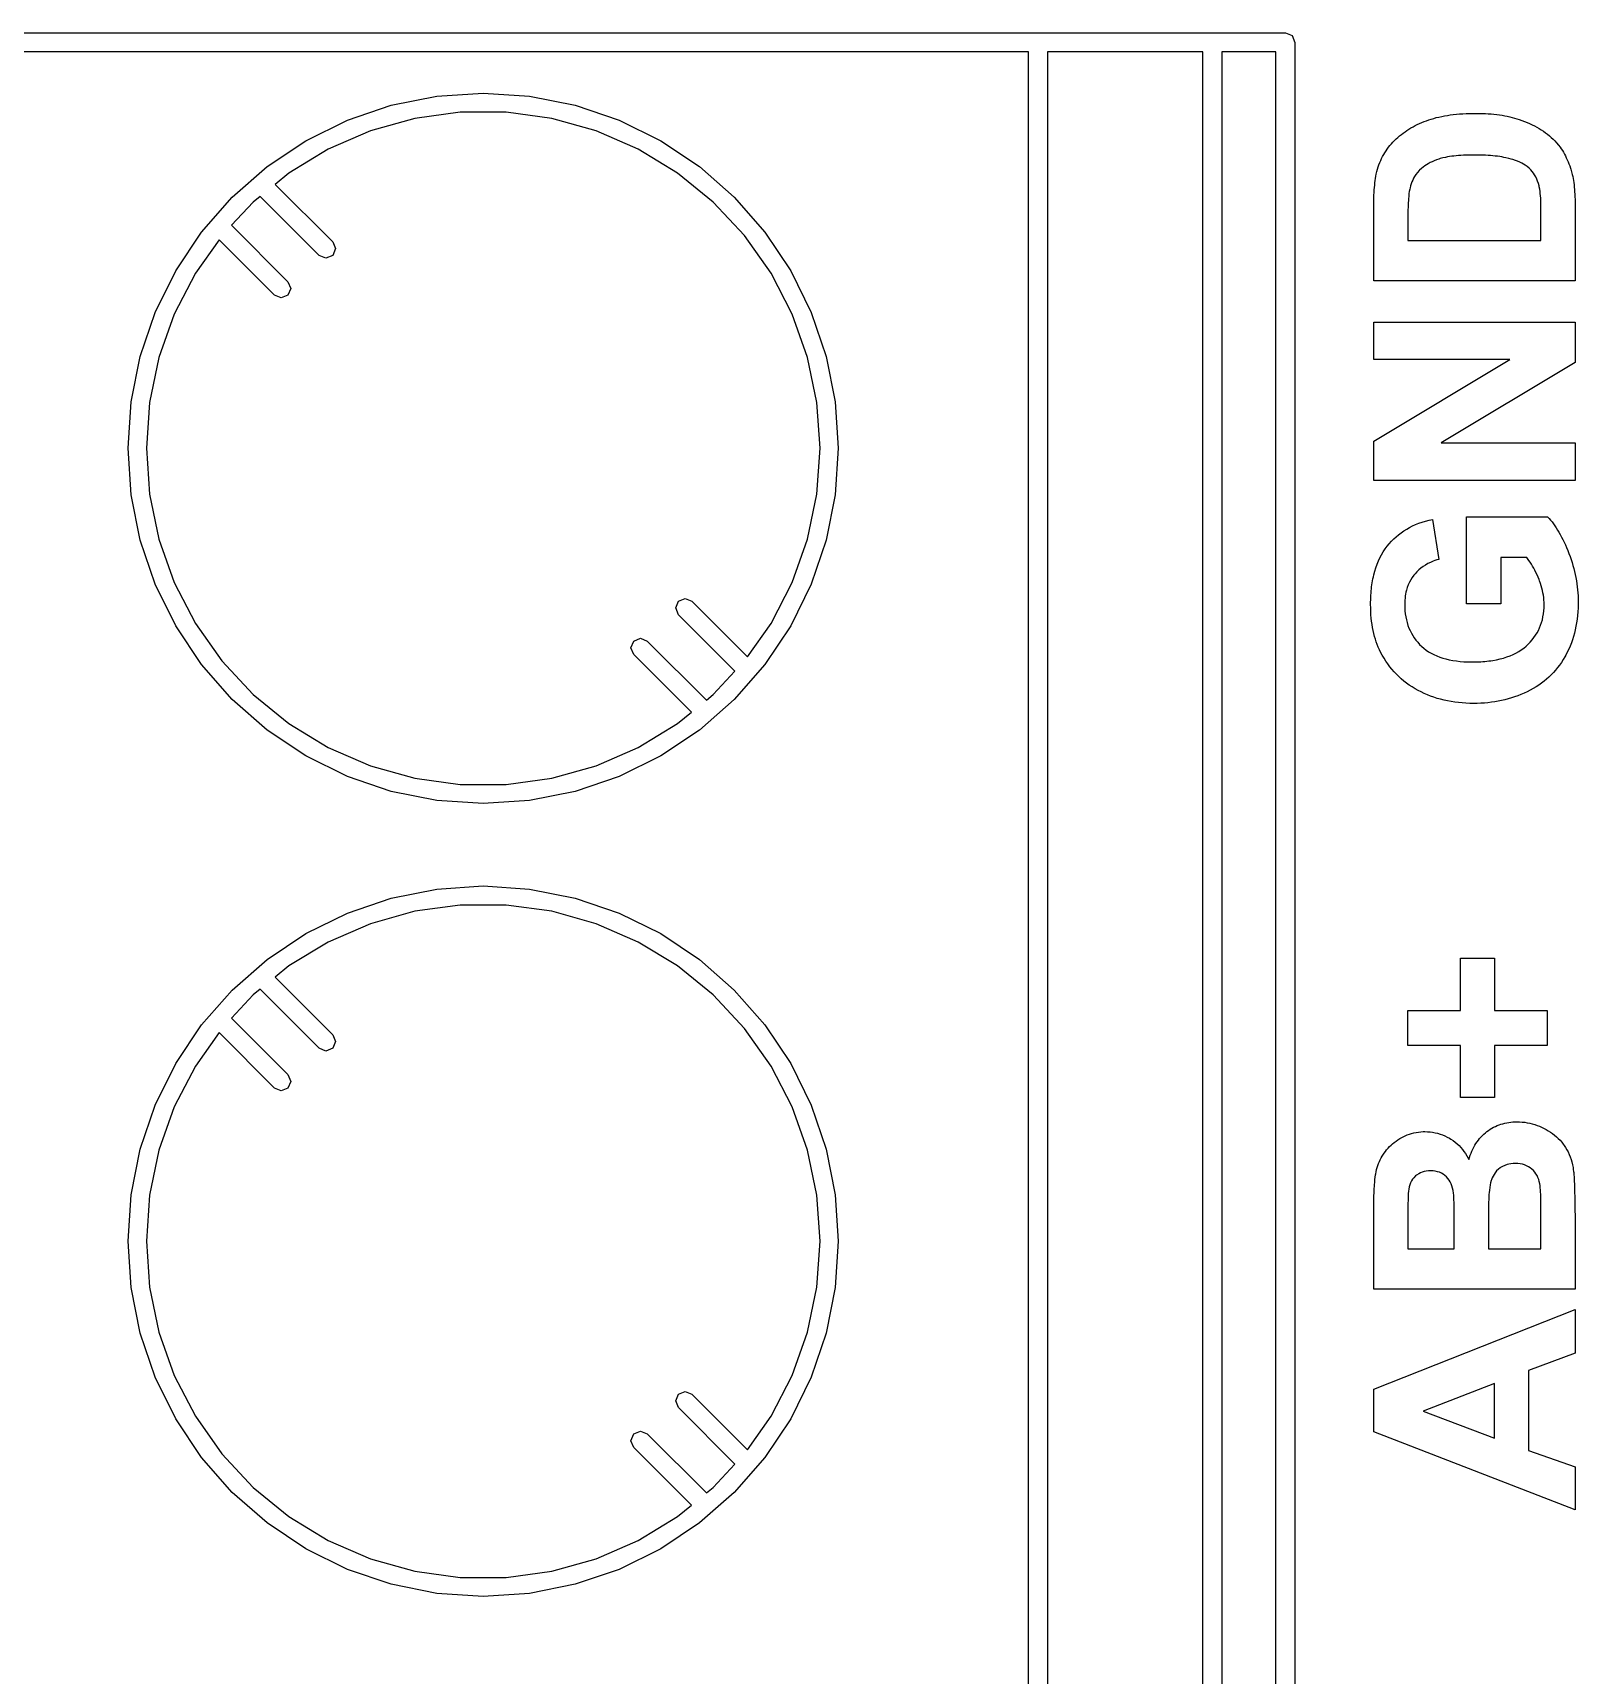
# Model space of a CAD drawing. Extents: x 44 to 148, y -85 to -25.
# Drawn here: x 135.46 to 145.21, y -44.44 to -34.09 of the extents above; entities that cross this region are included whole.
import ezdxf

# ---------------------------------------------------------------- set-up
doc = ezdxf.new("R2010")
doc.units = 0
doc.layers.add('BLACK', color=7, linetype='CONTINUOUS')

msp = doc.modelspace()

# ---------------------------------------------------------------- linework, layer by layer
at = {"layer": 'BLACK', "linetype": 'CONTINUOUS'}
for p, q in [((134.24, -34.0868), (143.36, -34.0868)), ((143.36, -34.0868), (143.402426, -34.104374)), ((143.402426, -34.104374), (143.42, -34.1468)), ((143.42, -34.1468), (143.42, -49.2668)), ((141.74, -34.2068), (134.3, -34.2068)), ((141.74, -49.2068), (141.74, -34.2068)), ((141.86, -34.2068), (141.86, -49.2068)), ((142.84, -34.2068), (141.86, -34.2068)), ((142.84, -49.2068), (142.84, -34.2068)), ((142.96, -34.2068), (142.96, -49.2068)), ((143.3, -34.2068), (142.96, -34.2068)), ((143.3, -49.2068), (143.3, -34.2068)), ((137.720245, -34.543126), (138.007621, -34.485964)), ((138.007621, -34.485964), (138.3, -34.4668)), ((138.3, -34.4668), (138.592379, -34.485964)), ((138.592379, -34.485964), (138.879755, -34.543126)), ((137.442789, -34.63731), (137.720245, -34.543126)), ((138.154988, -34.5868), (137.867665, -34.626291)), ((138.445012, -34.5868), (138.154988, -34.5868)), ((138.732335, -34.626291), (138.445012, -34.5868)), ((138.879755, -34.543126), (139.157211, -34.63731)), ((137.18, -34.766903), (137.442789, -34.63731)), ((137.867665, -34.626291), (137.588396, -34.704539)), ((139.011604, -34.704539), (138.732335, -34.626291)), ((139.157211, -34.63731), (139.42, -34.766903)), ((144.127085, -34.701915), (144.139502, -34.693953)), ((144.139502, -34.693953), (144.152215, -34.686287)), ((144.152215, -34.686287), (144.165224, -34.678917)), ((144.165224, -34.678917), (144.178528, -34.671842)), ((144.178528, -34.671842), (144.192129, -34.665064)), ((144.192129, -34.665064), (144.206025, -34.658581)), ((144.206025, -34.658581), (144.220217, -34.652394)), ((144.220217, -34.652394), (144.234704, -34.646502)), ((144.234704, -34.646502), (144.249488, -34.640906)), ((144.249488, -34.640906), (144.264567, -34.635607)), ((144.264567, -34.635607), (144.279979, -34.630616)), ((144.279979, -34.630616), (144.295837, -34.625947)), ((144.295837, -34.625947), (144.312141, -34.6216)), ((144.312141, -34.6216), (144.32889, -34.617575)), ((144.32889, -34.617575), (144.346086, -34.613872)), ((144.346086, -34.613872), (144.363728, -34.610491)), ((144.363728, -34.610491), (144.381817, -34.607432)), ((144.381817, -34.607432), (144.400351, -34.604695)), ((144.400351, -34.604695), (144.419331, -34.60228)), ((144.419331, -34.60228), (144.438757, -34.600187)), ((144.438757, -34.600187), (144.458629, -34.598416)), ((144.458629, -34.598416), (144.478947, -34.596967)), ((144.478947, -34.596967), (144.499711, -34.59584)), ((144.499711, -34.59584), (144.520922, -34.595035)), ((144.520922, -34.595035), (144.542578, -34.594552)), ((144.542578, -34.594552), (144.56468, -34.594391)), ((144.56468, -34.594391), (144.58409, -34.594542)), ((144.58409, -34.594542), (144.603163, -34.594996)), ((144.603163, -34.594996), (144.6219, -34.595754)), ((144.6219, -34.595754), (144.6403, -34.596814)), ((144.6403, -34.596814), (144.658364, -34.598177)), ((144.658364, -34.598177), (144.676092, -34.599843)), ((144.676092, -34.599843), (144.693484, -34.601812)), ((144.693484, -34.601812), (144.710539, -34.604084)), ((144.710539, -34.604084), (144.727258, -34.606659)), ((144.727258, -34.606659), (144.743641, -34.609537)), ((144.743641, -34.609537), (144.759687, -34.612717)), ((144.759687, -34.612717), (144.775397, -34.616201)), ((144.775397, -34.616201), (144.790771, -34.619987)), ((144.790771, -34.619987), (144.805808, -34.624077)), ((144.805808, -34.624077), (144.820509, -34.628469)), ((144.820509, -34.628469), (144.834874, -34.633164)), ((144.834874, -34.633164), (144.851994, -34.6392)), ((144.851994, -34.6392), (144.868701, -34.645553)), ((144.868701, -34.645553), (144.884995, -34.652223)), ((144.884995, -34.652223), (144.900877, -34.65921)), ((144.900877, -34.65921), (144.916346, -34.666515)), ((144.916346, -34.666515), (144.931402, -34.674137)), ((144.931402, -34.674137), (144.946046, -34.682076)), ((144.946046, -34.682076), (144.960277, -34.690332)), ((144.960277, -34.690332), (144.974096, -34.698906)), ((136.936374, -34.929689), (137.18, -34.766903)), ((137.588396, -34.704539), (137.322383, -34.820085)), ((139.277617, -34.820085), (139.011604, -34.704539)), ((139.42, -34.766903), (139.663626, -34.929689)), ((144.011136, -34.808388), (144.019866, -34.797398)), ((144.019866, -34.797398), (144.028997, -34.786654)), ((144.028997, -34.786654), (144.038528, -34.776156)), ((144.038528, -34.776156), (144.04846, -34.765903)), ((144.04846, -34.765903), (144.058792, -34.755896)), ((144.058792, -34.755896), (144.069435, -34.74616)), ((144.069435, -34.74616), (144.080373, -34.736719)), ((144.080373, -34.736719), (144.091608, -34.727575)), ((144.091608, -34.727575), (144.103138, -34.718726)), ((144.103138, -34.718726), (144.114963, -34.710172)), ((144.114963, -34.710172), (144.127085, -34.701915)), ((144.974096, -34.698906), (144.987502, -34.707797)), ((144.987502, -34.707797), (145.000495, -34.717005)), ((145.000495, -34.717005), (145.013076, -34.72653)), ((145.013076, -34.72653), (145.025244, -34.736372)), ((145.025244, -34.736372), (145.036999, -34.746532)), ((145.036999, -34.746532), (145.048342, -34.757009)), ((145.048342, -34.757009), (145.059272, -34.767803)), ((145.059272, -34.767803), (145.071213, -34.78063)), ((145.071213, -34.78063), (145.082649, -34.794268)), ((145.082649, -34.794268), (145.093581, -34.808716)), ((137.322383, -34.820085), (137.074581, -34.970777)), ((139.525419, -34.970777), (139.277617, -34.820085)), ((143.955724, -34.90515), (143.961248, -34.892195)), ((143.961248, -34.892195), (143.967173, -34.879486)), ((143.967173, -34.879486), (143.973498, -34.867022)), ((143.973498, -34.867022), (143.980224, -34.854804)), ((143.980224, -34.854804), (143.987351, -34.842831)), ((143.987351, -34.842831), (143.994879, -34.831105)), ((143.994879, -34.831105), (144.002807, -34.819624)), ((144.002807, -34.819624), (144.011136, -34.808388)), ((144.2856, -34.899276), (144.272972, -34.905361)), ((144.29884, -34.893555), (144.2856, -34.899276)), ((144.312691, -34.888199), (144.29884, -34.893555)), ((144.327154, -34.883208), (144.312691, -34.888199)), ((144.337266, -34.880065), (144.327154, -34.883208)), ((144.353431, -34.875732), (144.337266, -34.880065)), ((144.370793, -34.871854), (144.353431, -34.875732)), ((144.383033, -34.869523), (144.370793, -34.871854)), ((144.395804, -34.867394), (144.383033, -34.869523)), ((144.409108, -34.865468), (144.395804, -34.867394)), ((144.422943, -34.863745), (144.409108, -34.865468)), ((144.43731, -34.862224), (144.422943, -34.863745)), ((144.452209, -34.860906), (144.43731, -34.862224)), ((144.46764, -34.859791), (144.452209, -34.860906)), ((144.483603, -34.858879), (144.46764, -34.859791)), ((144.500098, -34.858169), (144.483603, -34.858879)), ((144.517124, -34.857662), (144.500098, -34.858169)), ((144.534683, -34.857358), (144.517124, -34.857662)), ((144.552773, -34.857257), (144.534683, -34.857358)), ((144.570927, -34.857358), (144.552773, -34.857257)), ((144.588599, -34.857662), (144.570927, -34.857358)), ((144.605789, -34.858169), (144.588599, -34.857662)), ((144.622497, -34.858879), (144.605789, -34.858169)), ((144.638724, -34.859791), (144.622497, -34.858879)), ((144.654468, -34.860906), (144.638724, -34.859791)), ((144.669731, -34.862224), (144.654468, -34.860906)), ((144.684512, -34.863745), (144.669731, -34.862224)), ((144.698811, -34.865468), (144.684512, -34.863745)), ((144.712628, -34.867394), (144.698811, -34.865468)), ((144.725964, -34.869523), (144.712628, -34.867394)), ((144.738818, -34.871854), (144.725964, -34.869523)), ((144.75119, -34.874389), (144.738818, -34.871854)), ((144.768844, -34.87857), (144.75119, -34.874389)), ((144.785415, -34.883208), (144.768844, -34.87857)), ((144.795875, -34.886473), (144.785415, -34.883208)), ((144.810863, -34.891595), (144.795875, -34.886473)), ((144.825009, -34.896985), (144.810863, -34.891595)), ((144.838312, -34.902643), (144.825009, -34.896985)), ((145.093581, -34.808716), (145.100589, -34.818798)), ((145.100589, -34.818798), (145.107372, -34.82924)), ((145.107372, -34.82924), (145.113931, -34.840043)), ((145.113931, -34.840043), (145.120267, -34.851205)), ((145.120267, -34.851205), (145.126377, -34.862728)), ((145.126377, -34.862728), (145.132264, -34.874611)), ((145.132264, -34.874611), (145.137926, -34.886854)), ((145.137926, -34.886854), (145.143365, -34.899458)), ((145.143365, -34.899458), (145.148579, -34.912421)), ((136.716081, -35.122881), (136.936374, -34.929689)), ((137.074581, -34.970777), (136.986538, -35.042404)), ((139.750394, -35.153807), (139.525419, -34.970777)), ((139.663626, -34.929689), (139.883919, -35.122881)), ((143.926858, -35.017832), (143.928837, -35.004314)), ((143.928837, -35.004314), (143.931004, -34.991381)), ((143.931004, -34.991381), (143.933359, -34.979031)), ((143.933359, -34.979031), (143.937245, -34.961603)), ((143.937245, -34.961603), (143.941556, -34.94549)), ((143.941556, -34.94549), (143.945878, -34.931798)), ((143.945878, -34.931798), (143.9506, -34.918351)), ((143.9506, -34.918351), (143.955724, -34.90515)), ((144.169226, -35.004047), (144.1637, -35.015141)), ((144.175256, -34.993399), (144.169226, -35.004047)), ((144.184081, -34.979894), (144.175256, -34.993399)), ((144.193803, -34.967181), (144.184081, -34.979894)), ((144.204422, -34.955259), (144.193803, -34.967181)), ((144.207204, -34.952379), (144.204422, -34.955259)), ((144.21901, -34.941264), (144.207204, -34.952379)), ((144.228579, -34.933354), (144.21901, -34.941264)), ((144.23876, -34.925808), (144.228579, -34.933354)), ((144.249552, -34.918628), (144.23876, -34.925808)), ((144.260956, -34.911812), (144.249552, -34.918628)), ((144.272972, -34.905361), (144.260956, -34.911812)), ((144.850772, -34.908569), (144.838312, -34.902643)), ((144.86239, -34.914764), (144.850772, -34.908569)), ((144.873166, -34.921228), (144.86239, -34.914764)), ((144.886222, -34.930263), (144.873166, -34.921228)), ((144.897781, -34.939775), (144.886222, -34.930263)), ((144.907841, -34.949764), (144.897781, -34.939775)), ((144.916743, -34.960244), (144.907841, -34.949764)), ((144.924977, -34.971383), (144.916743, -34.960244)), ((144.932542, -34.98318), (144.924977, -34.971383)), ((144.93944, -34.995636), (144.932542, -34.98318)), ((144.94567, -35.00875), (144.93944, -34.995636)), ((145.148579, -34.912421), (145.153568, -34.925745)), ((145.153568, -34.925745), (145.158334, -34.939429)), ((145.158334, -34.939429), (145.160633, -34.946406)), ((145.160633, -34.946406), (145.165434, -34.962702)), ((145.165434, -34.962702), (145.169763, -34.97999)), ((145.169763, -34.97999), (145.172387, -34.992068)), ((145.172387, -34.992068), (145.174801, -35.004586)), ((145.174801, -35.004586), (145.177005, -35.017546)), ((136.986538, -35.042404), (137.350373, -35.40532)), ((143.918944, -35.111212), (143.919792, -35.094188)), ((143.919792, -35.094188), (143.920828, -35.077748)), ((143.920828, -35.077748), (143.922053, -35.061893)), ((143.922053, -35.061893), (143.923466, -35.046622)), ((143.923466, -35.046622), (143.925068, -35.031935)), ((143.925068, -35.031935), (143.926858, -35.017832)), ((144.139824, -35.100937), (144.138143, -35.115991)), ((144.14172, -35.08768), (144.139824, -35.100937)), ((144.144583, -35.072801), (144.14172, -35.08768)), ((144.146641, -35.06397), (144.144583, -35.072801)), ((144.150149, -35.051095), (144.146641, -35.06397)), ((144.154161, -35.038665), (144.150149, -35.051095)), ((144.158678, -35.02668), (144.154161, -35.038665)), ((144.1637, -35.015141), (144.158678, -35.02668)), ((144.951233, -35.022522), (144.94567, -35.00875)), ((144.956127, -35.036952), (144.951233, -35.022522)), ((144.960354, -35.052041), (144.956127, -35.036952)), ((144.961832, -35.058187), (144.960354, -35.052041)), ((144.964504, -35.071869), (144.961832, -35.058187)), ((144.966794, -35.087401), (144.964504, -35.071869)), ((144.968261, -35.100265), (144.966794, -35.087401)), ((144.969513, -35.11417), (144.968261, -35.100265)), ((145.177005, -35.017546), (145.178999, -35.030947)), ((145.178999, -35.030947), (145.180783, -35.04479)), ((145.180783, -35.04479), (145.182357, -35.059073)), ((145.182357, -35.059073), (145.183721, -35.073798)), ((145.183721, -35.073798), (145.184876, -35.088965)), ((145.184876, -35.088965), (145.18582, -35.104572)), ((145.18582, -35.104572), (145.186555, -35.120621)), ((136.522889, -35.343174), (136.716081, -35.122881)), ((136.849606, -35.153807), (136.712579, -35.300526)), ((136.89295, -35.118544), (136.849606, -35.153807)), ((137.265627, -35.49028), (136.89295, -35.118544)), ((139.948351, -35.365767), (139.750394, -35.153807)), ((139.883919, -35.122881), (140.077111, -35.343174)), ((143.917437, -35.185153), (143.917531, -35.165791)), ((143.917437, -35.395507), (143.917437, -35.185153)), ((143.917531, -35.165791), (143.917814, -35.147014)), ((143.917814, -35.147014), (143.918285, -35.128821)), ((143.918285, -35.128821), (143.918944, -35.111212)), ((144.133336, -35.202002), (144.132955, -35.21823)), ((144.133813, -35.186572), (144.133336, -35.202002)), ((144.134386, -35.171941), (144.133813, -35.186572)), ((144.135054, -35.15811), (144.134386, -35.171941)), ((144.135817, -35.145077), (144.135054, -35.15811)), ((144.136676, -35.132843), (144.135817, -35.145077)), ((144.138143, -35.115991), (144.136676, -35.132843)), ((144.97055, -35.129116), (144.969513, -35.11417)), ((144.971373, -35.145103), (144.97055, -35.129116)), ((144.971981, -35.162132), (144.971373, -35.145103)), ((144.972375, -35.180201), (144.971981, -35.162132)), ((144.972518, -35.192826), (144.972375, -35.180201)), ((144.972566, -35.205914), (144.972518, -35.192826)), ((144.972566, -35.395507), (144.972566, -35.205914)), ((145.186555, -35.120621), (145.18708, -35.137111)), ((145.18708, -35.137111), (145.187395, -35.154042)), ((145.187395, -35.154042), (145.1875, -35.171414)), ((145.1875, -35.171414), (145.1875, -35.649825)), ((136.712579, -35.300526), (137.068426, -35.656373)), ((144.132382, -35.271711), (144.13237, -35.281324)), ((144.13237, -35.281324), (144.13237, -35.395507)), ((144.132478, -35.253085), (144.132382, -35.271711)), ((144.132669, -35.235258), (144.132478, -35.253085)), ((144.132955, -35.21823), (144.132669, -35.235258)), ((136.360103, -35.5868), (136.522889, -35.343174)), ((136.633634, -35.391287), (136.484398, -35.602708)), ((136.983573, -35.741226), (136.633634, -35.391287)), ((137.350373, -35.40532), (137.367999, -35.447724)), ((140.115602, -35.602708), (139.948351, -35.365767)), ((140.077111, -35.343174), (140.239897, -35.5868)), ((143.917437, -35.649825), (143.917437, -35.395507)), ((144.13237, -35.395507), (144.972566, -35.395507)), ((137.308076, -35.507799), (137.265627, -35.49028)), ((137.35048, -35.490173), (137.308076, -35.507799)), ((137.367999, -35.447724), (137.35048, -35.490173)), ((136.23051, -35.849589), (136.360103, -35.5868)), ((136.484398, -35.602708), (136.350968, -35.860216)), ((140.249032, -35.860216), (140.115602, -35.602708)), ((140.239897, -35.5868), (140.36949, -35.849589)), ((137.068426, -35.656373), (137.085999, -35.6988)), ((137.085999, -35.6988), (137.068426, -35.741226)), ((145.1875, -35.649825), (143.917437, -35.649825)), ((137.026, -35.758799), (136.983573, -35.741226)), ((137.068426, -35.741226), (137.026, -35.758799)), ((136.136326, -36.127045), (136.23051, -35.849589)), ((136.350968, -35.860216), (136.253845, -36.133494)), ((140.346155, -36.133494), (140.249032, -35.860216)), ((140.36949, -35.849589), (140.463674, -36.127045)), ((143.917437, -36.146554), (143.917437, -35.910554)), ((143.917437, -35.910554), (145.1875, -35.910554)), ((145.1875, -35.910554), (145.1875, -36.165483)), ((136.079164, -36.414421), (136.136326, -36.127045)), ((136.253845, -36.133494), (136.194838, -36.417452)), ((140.405162, -36.417452), (140.346155, -36.133494)), ((140.463674, -36.127045), (140.520836, -36.414421)), ((143.917437, -36.661601), (144.775645, -36.146554)), ((144.775645, -36.146554), (143.917437, -36.146554)), ((145.1875, -36.165483), (144.342114, -36.672897)), ((136.06, -36.7068), (136.079164, -36.414421)), ((136.194838, -36.417452), (136.175046, -36.7068)), ((140.424954, -36.7068), (140.405162, -36.417452)), ((140.520836, -36.414421), (140.54, -36.7068)), ((143.917437, -36.908897), (143.917437, -36.661601)), ((136.079164, -36.999179), (136.06, -36.7068)), ((136.175046, -36.7068), (136.194838, -36.996148)), ((140.405162, -36.996148), (140.424954, -36.7068)), ((140.54, -36.7068), (140.520836, -36.999179)), ((144.342114, -36.672897), (145.1875, -36.672897)), ((145.1875, -36.672897), (145.1875, -36.908897)), ((145.1875, -36.908897), (143.917437, -36.908897)), ((136.136326, -37.286555), (136.079164, -36.999179)), ((136.194838, -36.996148), (136.253845, -37.280106)), ((140.346155, -37.280106), (140.405162, -36.996148)), ((140.520836, -36.999179), (140.463674, -37.286555)), ((144.181949, -37.187816), (144.202056, -37.179778)), ((144.202056, -37.179778), (144.222783, -37.172474)), ((144.222783, -37.172474), (144.244131, -37.165905)), ((144.244131, -37.165905), (144.266098, -37.160071)), ((144.266098, -37.160071), (144.288686, -37.154972)), ((144.288686, -37.154972), (144.327765, -37.407458)), ((144.50362, -37.686505), (144.50362, -37.138485)), ((144.50362, -37.138485), (145.014087, -37.138485)), ((145.014087, -37.138485), (145.023594, -37.148763)), ((145.023594, -37.148763), (145.032959, -37.159599)), ((145.032959, -37.159599), (145.04218, -37.170993)), ((145.04218, -37.170993), (145.051258, -37.182945)), ((136.253845, -37.280106), (136.350968, -37.553384)), ((140.249032, -37.553384), (140.346155, -37.280106)), ((144.028892, -37.293217), (144.043417, -37.278567)), ((144.043417, -37.278567), (144.058563, -37.264652)), ((144.058563, -37.264652), (144.074329, -37.251471)), ((144.074329, -37.251471), (144.090716, -37.239025)), ((144.090716, -37.239025), (144.107722, -37.227314)), ((144.107722, -37.227314), (144.125348, -37.216338)), ((144.125348, -37.216338), (144.143595, -37.206096)), ((144.143595, -37.206096), (144.162462, -37.196588)), ((144.162462, -37.196588), (144.181949, -37.187816)), ((145.051258, -37.182945), (145.060193, -37.195455)), ((145.060193, -37.195455), (145.068984, -37.208524)), ((145.068984, -37.208524), (145.077633, -37.22215)), ((145.077633, -37.22215), (145.086139, -37.236335)), ((145.086139, -37.236335), (145.094501, -37.251078)), ((145.094501, -37.251078), (145.102721, -37.266379)), ((145.102721, -37.266379), (145.110797, -37.282238)), ((145.110797, -37.282238), (145.11873, -37.298655)), ((136.23051, -37.564011), (136.136326, -37.286555)), ((140.463674, -37.286555), (140.36949, -37.564011)), ((143.956287, -37.396944), (143.966424, -37.377682)), ((143.966424, -37.377682), (143.977372, -37.359224)), ((143.977372, -37.359224), (143.989131, -37.34157)), ((143.989131, -37.34157), (144.0017, -37.32472)), ((144.0017, -37.32472), (144.014986, -37.308601)), ((144.014986, -37.308601), (144.028892, -37.293217)), ((145.11873, -37.298655), (145.12652, -37.31563)), ((145.12652, -37.31563), (145.134167, -37.333164)), ((145.134167, -37.333164), (145.141671, -37.351256)), ((145.141671, -37.351256), (145.149031, -37.369905)), ((145.149031, -37.369905), (145.156056, -37.38885)), ((143.917766, -37.505309), (143.923848, -37.482028)), ((143.923848, -37.482028), (143.930741, -37.459551)), ((143.930741, -37.459551), (143.938445, -37.437878)), ((143.938445, -37.437878), (143.946961, -37.417009)), ((143.946961, -37.417009), (143.956287, -37.396944)), ((144.189586, -37.485752), (144.17791, -37.498584)), ((144.201999, -37.473747), (144.189586, -37.485752)), ((144.215146, -37.462568), (144.201999, -37.473747)), ((144.229029, -37.452216), (144.215146, -37.462568)), ((144.243647, -37.44269), (144.229029, -37.452216)), ((144.259, -37.43399), (144.243647, -37.44269)), ((144.275088, -37.426118), (144.259, -37.43399)), ((144.291912, -37.419071), (144.275088, -37.426118)), ((144.303536, -37.414833), (144.291912, -37.419071)), ((144.315487, -37.410961), (144.303536, -37.414833)), ((144.327765, -37.407458), (144.315487, -37.410961)), ((144.882196, -37.395245), (144.718553, -37.395245)), ((144.718553, -37.395245), (144.718553, -37.686505)), ((144.887867, -37.402547), (144.882196, -37.395245)), ((144.896172, -37.413829), (144.887867, -37.402547)), ((144.904235, -37.425509), (144.896172, -37.413829)), ((144.912057, -37.437585), (144.904235, -37.425509)), ((144.919637, -37.450059), (144.912057, -37.437585)), ((144.926976, -37.46293), (144.919637, -37.450059)), ((144.934074, -37.476199), (144.926976, -37.46293)), ((144.94093, -37.489864), (144.934074, -37.476199)), ((144.947544, -37.503926), (144.94093, -37.489864)), ((145.156056, -37.38885), (145.162627, -37.407825)), ((145.162627, -37.407825), (145.168745, -37.426831)), ((145.168745, -37.426831), (145.17441, -37.445869)), ((145.17441, -37.445869), (145.179621, -37.464937)), ((145.179621, -37.464937), (145.18438, -37.484036)), ((145.18438, -37.484036), (145.188685, -37.503167)), ((136.360103, -37.8268), (136.23051, -37.564011)), ((136.350968, -37.553384), (136.484398, -37.810892)), ((140.115602, -37.810892), (140.249032, -37.553384)), ((140.36949, -37.564011), (140.239897, -37.8268)), ((143.901547, -37.606469), (143.902864, -37.593121)), ((143.902864, -37.593121), (143.904385, -37.579973)), ((143.904385, -37.579973), (143.906108, -37.567027)), ((143.906108, -37.567027), (143.908034, -37.554281)), ((143.908034, -37.554281), (143.910163, -37.541737)), ((143.910163, -37.541737), (143.912495, -37.529393)), ((143.912495, -37.529393), (143.915029, -37.51725)), ((143.915029, -37.51725), (143.917766, -37.505309)), ((144.129116, -37.58434), (144.123876, -37.601621)), ((144.135371, -37.567704), (144.129116, -37.58434)), ((144.14264, -37.551711), (144.135371, -37.567704)), ((144.150924, -37.536363), (144.14264, -37.551711)), ((144.160221, -37.521658), (144.150924, -37.536363)), ((144.170533, -37.507597), (144.160221, -37.521658)), ((144.17791, -37.498584), (144.170533, -37.507597)), ((144.953917, -37.518386), (144.947544, -37.503926)), ((144.960048, -37.533243), (144.953917, -37.518386)), ((144.96393, -37.543277), (144.960048, -37.533243)), ((144.969283, -37.55832), (144.96393, -37.543277)), ((144.974073, -37.573352), (144.969283, -37.55832)), ((144.978299, -37.588373), (144.974073, -37.573352)), ((144.981962, -37.603384), (144.978299, -37.588373)), ((145.188685, -37.503167), (145.192537, -37.522328)), ((145.192537, -37.522328), (145.195936, -37.54152)), ((145.195936, -37.54152), (145.198882, -37.560744)), ((145.198882, -37.560744), (145.201374, -37.579998)), ((145.201374, -37.579998), (145.203413, -37.599284)), ((139.514001, -37.7138), (139.531574, -37.671374)), ((139.531574, -37.671374), (139.574, -37.653801)), ((139.574, -37.653801), (139.616426, -37.671374)), ((139.616426, -37.671374), (139.966779, -38.021726)), ((143.897897, -37.690779), (143.897999, -37.676225)), ((143.898143, -37.713065), (143.897897, -37.690779)), ((143.897999, -37.676225), (143.898303, -37.661872)), ((143.898303, -37.661872), (143.89881, -37.64772)), ((143.89881, -37.64772), (143.899519, -37.633769)), ((143.899519, -37.633769), (143.900432, -37.620018)), ((143.900432, -37.620018), (143.901547, -37.606469)), ((144.113056, -37.677184), (144.112831, -37.690779)), ((144.112831, -37.690779), (144.11325, -37.711349)), ((144.113733, -37.663874), (144.113056, -37.677184)), ((144.11486, -37.650851), (144.113733, -37.663874)), ((144.116437, -37.638114), (144.11486, -37.650851)), ((144.118466, -37.625664), (144.116437, -37.638114)), ((144.120945, -37.613499), (144.118466, -37.625664)), ((144.123876, -37.601621), (144.120945, -37.613499)), ((144.718553, -37.686505), (144.50362, -37.686505)), ((144.985061, -37.618384), (144.981962, -37.603384)), ((144.987597, -37.633373), (144.985061, -37.618384)), ((144.989569, -37.648351), (144.987597, -37.633373)), ((144.990978, -37.663319), (144.989569, -37.648351)), ((144.991823, -37.678276), (144.990978, -37.663319)), ((144.991662, -37.713169), (144.992105, -37.693222)), ((144.992105, -37.693222), (144.991823, -37.678276)), ((145.203413, -37.599284), (145.205, -37.6186)), ((145.205, -37.6186), (145.206133, -37.637948)), ((145.206133, -37.637948), (145.206812, -37.657326)), ((145.206958, -37.689032), (145.206306, -37.713327)), ((145.206812, -37.657326), (145.207039, -37.676735)), ((145.207039, -37.676735), (145.206958, -37.689032)), ((139.531574, -37.756226), (139.514001, -37.7138)), ((139.887903, -38.112556), (139.531574, -37.756226)), ((143.89888, -37.734891), (143.898143, -37.713065)), ((143.900108, -37.756256), (143.89888, -37.734891)), ((143.901828, -37.777161), (143.900108, -37.756256)), ((143.904039, -37.797606), (143.901828, -37.777161)), ((143.906742, -37.81759), (143.904039, -37.797606)), ((144.11325, -37.711349), (144.114505, -37.731385)), ((144.114505, -37.731385), (144.116598, -37.750886)), ((144.116598, -37.750886), (144.119529, -37.769853)), ((144.119529, -37.769853), (144.123296, -37.788286)), ((144.123296, -37.788286), (144.127901, -37.806184)), ((144.976134, -37.805678), (144.981014, -37.78814)), ((144.981014, -37.78814), (144.985007, -37.77012)), ((144.985007, -37.77012), (144.988112, -37.751618)), ((144.988112, -37.751618), (144.990331, -37.732635)), ((144.990331, -37.732635), (144.991662, -37.713169)), ((145.200446, -37.783838), (145.19719, -37.80655)), ((145.203051, -37.76073), (145.200446, -37.783838)), ((145.205004, -37.737227), (145.203051, -37.76073)), ((145.206306, -37.713327), (145.205004, -37.737227)), ((136.522889, -38.070426), (136.360103, -37.8268)), ((136.484398, -37.810892), (136.651649, -38.047833)), ((139.24952, -37.922427), (139.291924, -37.904801)), ((139.291924, -37.904801), (139.334373, -37.92232)), ((139.966779, -38.021726), (140.115602, -37.810892)), ((140.239897, -37.8268), (140.077111, -38.070426)), ((143.909935, -37.837114), (143.906742, -37.81759)), ((143.91362, -37.856178), (143.909935, -37.837114)), ((143.917797, -37.874781), (143.91362, -37.856178)), ((143.922465, -37.892924), (143.917797, -37.874781)), ((143.927624, -37.910606), (143.922465, -37.892924)), ((144.127901, -37.806184), (144.133342, -37.823548)), ((144.133342, -37.823548), (144.139621, -37.840378)), ((144.139621, -37.840378), (144.146738, -37.856674)), ((144.146738, -37.856674), (144.154691, -37.872435)), ((144.154691, -37.872435), (144.163482, -37.887662)), ((144.163482, -37.887662), (144.173109, -37.902355)), ((144.173109, -37.902355), (144.183574, -37.916513)), ((144.917129, -37.914956), (144.92822, -37.90079)), ((144.92822, -37.90079), (144.938424, -37.886143)), ((144.938424, -37.886143), (144.947741, -37.871013)), ((144.947741, -37.871013), (144.95617, -37.855402)), ((144.95617, -37.855402), (144.963712, -37.83931)), ((144.963712, -37.83931), (144.970367, -37.822735)), ((144.970367, -37.822735), (144.976134, -37.805678)), ((145.177656, -37.893437), (145.171144, -37.914169)), ((145.183516, -37.872309), (145.177656, -37.893437)), ((145.188725, -37.850785), (145.183516, -37.872309)), ((145.193283, -37.828865), (145.188725, -37.850785)), ((145.19719, -37.80655), (145.193283, -37.828865)), ((139.232001, -37.964876), (139.24952, -37.922427)), ((139.249627, -38.00728), (139.232001, -37.964876)), ((139.614013, -38.370746), (139.249627, -38.00728)), ((139.334373, -37.92232), (139.707602, -38.294606)), ((143.933274, -37.927828), (143.927624, -37.910606)), ((143.939416, -37.94459), (143.933274, -37.927828)), ((143.946049, -37.960892), (143.939416, -37.94459)), ((143.953174, -37.976733), (143.946049, -37.960892)), ((143.96079, -37.992114), (143.953174, -37.976733)), ((143.971336, -38.011661), (143.96079, -37.992114)), ((144.183574, -37.916513), (144.194877, -37.930137)), ((144.194877, -37.930137), (144.207016, -37.943227)), ((144.207016, -37.943227), (144.219993, -37.955783)), ((144.219993, -37.955783), (144.233756, -37.967687)), ((144.233756, -37.967687), (144.248333, -37.978824)), ((144.248333, -37.978824), (144.263724, -37.989192)), ((144.263724, -37.989192), (144.279927, -37.998792)), ((144.279927, -37.998792), (144.296945, -38.007625)), ((144.296945, -38.007625), (144.314775, -38.015689)), ((144.777381, -38.015212), (144.796458, -38.007048)), ((144.796458, -38.007048), (144.814648, -37.998106)), ((144.814648, -37.998106), (144.83195, -37.988386)), ((144.83195, -37.988386), (144.848364, -37.977889)), ((144.848364, -37.977889), (144.863892, -37.966614)), ((144.863892, -37.966614), (144.878532, -37.954562)), ((144.878532, -37.954562), (144.892285, -37.941841)), ((144.892285, -37.941841), (144.905151, -37.928639)), ((144.905151, -37.928639), (144.917129, -37.914956)), ((145.138586, -37.993138), (145.128819, -38.01189)), ((145.147702, -37.97399), (145.138586, -37.993138)), ((145.156167, -37.954445), (145.147702, -37.97399)), ((145.163981, -37.934505), (145.156167, -37.954445)), ((145.171144, -37.914169), (145.163981, -37.934505)), ((136.716081, -38.290719), (136.522889, -38.070426)), ((136.651649, -38.047833), (136.849606, -38.259793)), ((140.077111, -38.070426), (139.883919, -38.290719)), ((143.982443, -38.030611), (143.971336, -38.011661)), ((143.99411, -38.048965), (143.982443, -38.030611)), ((144.006337, -38.066723), (143.99411, -38.048965)), ((144.019125, -38.083884), (144.006337, -38.066723)), ((144.032474, -38.100449), (144.019125, -38.083884)), ((144.046383, -38.116418), (144.032474, -38.100449)), ((144.314775, -38.015689), (144.333419, -38.022985)), ((144.333419, -38.022985), (144.352876, -38.029514)), ((144.352876, -38.029514), (144.373146, -38.035274)), ((144.373146, -38.035274), (144.39423, -38.040266)), ((144.39423, -38.040266), (144.416127, -38.04449)), ((144.416127, -38.04449), (144.438838, -38.047946)), ((144.438838, -38.047946), (144.462362, -38.050634)), ((144.462362, -38.050634), (144.486699, -38.052555)), ((144.486699, -38.052555), (144.499173, -38.053227)), ((144.499173, -38.053227), (144.51185, -38.053707)), ((144.51185, -38.053707), (144.52473, -38.053995)), ((144.52473, -38.053995), (144.537814, -38.054091)), ((144.537814, -38.054091), (144.551899, -38.053993)), ((144.551899, -38.053993), (144.565763, -38.053702)), ((144.565763, -38.053702), (144.579405, -38.053216)), ((144.579405, -38.053216), (144.592825, -38.052535)), ((144.592825, -38.052535), (144.606024, -38.051661)), ((144.606024, -38.051661), (144.619, -38.050592)), ((144.619, -38.050592), (144.631755, -38.049328)), ((144.631755, -38.049328), (144.644288, -38.04787)), ((144.644288, -38.04787), (144.656599, -38.046218)), ((144.656599, -38.046218), (144.668689, -38.044371)), ((144.668689, -38.044371), (144.692202, -38.040094)), ((144.692202, -38.040094), (144.714828, -38.03504)), ((144.714828, -38.03504), (144.736566, -38.029208)), ((144.736566, -38.029208), (144.757417, -38.022599)), ((144.757417, -38.022599), (144.777381, -38.015212)), ((145.064622, -38.105774), (145.051134, -38.120995)), ((145.077552, -38.089983), (145.064622, -38.105774)), ((145.089924, -38.073622), (145.077552, -38.089983)), ((145.101738, -38.05669), (145.089924, -38.073622)), ((145.112994, -38.039189), (145.101738, -38.05669)), ((145.123691, -38.021118), (145.112994, -38.039189)), ((145.128819, -38.01189), (145.123691, -38.021118)), ((139.750394, -38.259793), (139.887903, -38.112556)), ((144.060853, -38.13179), (144.046383, -38.116418)), ((144.075883, -38.146567), (144.060853, -38.13179)), ((144.091474, -38.160746), (144.075883, -38.146567)), ((144.107625, -38.17433), (144.091474, -38.160746)), ((144.124337, -38.187317), (144.107625, -38.17433)), ((144.141609, -38.199708), (144.124337, -38.187317)), ((144.159442, -38.211503), (144.141609, -38.199708)), ((144.177836, -38.222702), (144.159442, -38.211503)), ((144.941089, -38.211581), (144.923135, -38.222241)), ((144.958484, -38.20035), (144.941089, -38.211581)), ((144.975321, -38.188549), (144.958484, -38.20035)), ((144.9916, -38.176179), (144.975321, -38.188549)), ((145.00732, -38.163238), (144.9916, -38.176179)), ((145.022483, -38.149727), (145.00732, -38.163238)), ((145.037087, -38.135646), (145.022483, -38.149727)), ((145.051134, -38.120995), (145.037087, -38.135646)), ((136.936374, -38.483911), (136.716081, -38.290719)), ((136.849606, -38.259793), (137.074581, -38.442823)), ((139.883919, -38.290719), (139.663626, -38.483911)), ((139.707602, -38.294606), (139.750394, -38.259793)), ((144.196789, -38.233304), (144.177836, -38.222702)), ((144.216158, -38.243286), (144.196789, -38.233304)), ((144.235873, -38.252624), (144.216158, -38.243286)), ((144.255934, -38.261318), (144.235873, -38.252624)), ((144.27634, -38.269368), (144.255934, -38.261318)), ((144.297092, -38.276774), (144.27634, -38.269368)), ((144.318191, -38.283536), (144.297092, -38.276774)), ((144.339635, -38.289654), (144.318191, -38.283536)), ((144.361424, -38.295128), (144.339635, -38.289654)), ((144.38356, -38.299958), (144.361424, -38.295128)), ((144.406042, -38.304144), (144.38356, -38.299958)), ((144.428869, -38.307686), (144.406042, -38.304144)), ((144.452042, -38.310584), (144.428869, -38.307686)), ((144.475561, -38.312838), (144.452042, -38.310584)), ((144.499426, -38.314448), (144.475561, -38.312838)), ((144.523637, -38.315414), (144.499426, -38.314448)), ((144.535872, -38.315655), (144.523637, -38.315414)), ((144.548194, -38.315736), (144.535872, -38.315655)), ((144.570871, -38.315447), (144.548194, -38.315736)), ((144.593336, -38.314581), (144.570871, -38.315447)), ((144.615588, -38.313138), (144.593336, -38.314581)), ((144.637629, -38.311118), (144.615588, -38.313138)), ((144.659457, -38.308521), (144.637629, -38.311118)), ((144.681072, -38.305346), (144.659457, -38.308521)), ((144.702476, -38.301594), (144.681072, -38.305346)), ((144.723667, -38.297265), (144.702476, -38.301594)), ((144.744646, -38.292359), (144.723667, -38.297265)), ((144.765413, -38.286875), (144.744646, -38.292359)), ((144.785967, -38.280814), (144.765413, -38.286875)), ((144.806309, -38.274176), (144.785967, -38.280814)), ((144.826439, -38.266961), (144.806309, -38.274176)), ((144.846356, -38.259169), (144.826439, -38.266961)), ((144.866061, -38.250799), (144.846356, -38.259169)), ((144.885554, -38.241852), (144.866061, -38.250799)), ((144.904624, -38.232332), (144.885554, -38.241852)), ((144.923135, -38.222241), (144.904624, -38.232332)), ((139.525419, -38.442823), (139.614013, -38.370746)), ((137.18, -38.646697), (136.936374, -38.483911)), ((137.074581, -38.442823), (137.322383, -38.593515)), ((139.277617, -38.593515), (139.525419, -38.442823)), ((139.663626, -38.483911), (139.42, -38.646697)), ((137.322383, -38.593515), (137.588396, -38.709061)), ((139.011604, -38.709061), (139.277617, -38.593515)), ((137.442789, -38.77629), (137.18, -38.646697)), ((137.588396, -38.709061), (137.867665, -38.787309)), ((138.732335, -38.787309), (139.011604, -38.709061)), ((139.42, -38.646697), (139.157211, -38.77629)), ((137.720245, -38.870474), (137.442789, -38.77629)), ((137.867665, -38.787309), (138.154988, -38.8268)), ((138.154988, -38.8268), (138.445012, -38.8268)), ((138.445012, -38.8268), (138.732335, -38.787309)), ((139.157211, -38.77629), (138.879755, -38.870474)), ((138.007621, -38.927636), (137.720245, -38.870474)), ((138.3, -38.9468), (138.007621, -38.927636)), ((138.592379, -38.927636), (138.3, -38.9468)), ((138.879755, -38.870474), (138.592379, -38.927636)), ((137.442789, -39.63731), (137.720245, -39.543126)), ((137.720245, -39.543126), (138.007621, -39.485964)), ((138.007621, -39.485964), (138.3, -39.4668)), ((138.3, -39.4668), (138.592379, -39.485964)), ((138.592379, -39.485964), (138.879755, -39.543126)), ((138.879755, -39.543126), (139.157211, -39.63731)), ((137.18, -39.766903), (137.442789, -39.63731)), ((137.867665, -39.626291), (137.588396, -39.704539)), ((138.154988, -39.5868), (137.867665, -39.626291)), ((138.445012, -39.5868), (138.154988, -39.5868)), ((138.732335, -39.626291), (138.445012, -39.5868)), ((139.011604, -39.704539), (138.732335, -39.626291)), ((139.157211, -39.63731), (139.42, -39.766903)), ((136.936374, -39.929689), (137.18, -39.766903)), ((137.588396, -39.704539), (137.322383, -39.820085)), ((139.277617, -39.820085), (139.011604, -39.704539)), ((139.42, -39.766903), (139.663626, -39.929689)), ((137.322383, -39.820085), (137.074581, -39.970777)), ((139.525419, -39.970777), (139.277617, -39.820085)), ((136.716081, -40.122881), (136.936374, -39.929689)), ((137.074581, -39.970777), (136.986538, -40.042404)), ((139.750394, -40.153807), (139.525419, -39.970777)), ((139.663626, -39.929689), (139.883919, -40.122881)), ((144.464541, -40.252015), (144.464541, -39.921371)), ((144.464541, -39.921371), (144.679474, -39.921371)), ((144.679474, -39.921371), (144.679474, -40.252015)), ((136.986538, -40.042404), (137.350373, -40.40532)), ((136.522889, -40.343174), (136.716081, -40.122881)), ((136.849606, -40.153807), (136.712579, -40.300526)), ((136.89295, -40.118544), (136.849606, -40.153807)), ((137.265627, -40.49028), (136.89295, -40.118544)), ((139.948351, -40.365767), (139.750394, -40.153807)), ((139.883919, -40.122881), (140.077111, -40.343174)), ((144.13237, -40.471833), (144.13237, -40.252015)), ((144.13237, -40.252015), (144.464541, -40.252015)), ((144.679474, -40.252015), (145.011645, -40.252015)), ((145.011645, -40.252015), (145.011645, -40.471833)), ((136.360103, -40.5868), (136.522889, -40.343174)), ((136.712579, -40.300526), (137.068426, -40.656373)), ((140.115602, -40.602708), (139.948351, -40.365767)), ((140.077111, -40.343174), (140.239897, -40.5868)), ((136.633634, -40.391287), (136.484398, -40.602708)), ((136.983573, -40.741226), (136.633634, -40.391287)), ((137.308076, -40.507799), (137.265627, -40.49028)), ((137.35048, -40.490173), (137.308076, -40.507799)), ((137.350373, -40.40532), (137.367999, -40.447724)), ((137.367999, -40.447724), (137.35048, -40.490173)), ((144.464541, -40.471833), (144.13237, -40.471833)), ((144.464541, -40.801561), (144.464541, -40.471833)), ((145.011645, -40.471833), (144.679474, -40.471833)), ((144.679474, -40.471833), (144.679474, -40.801561)), ((136.23051, -40.849589), (136.360103, -40.5868)), ((140.239897, -40.5868), (140.36949, -40.849589)), ((136.484398, -40.602708), (136.350968, -40.860216)), ((137.068426, -40.656373), (137.085999, -40.6988)), ((137.085999, -40.6988), (137.068426, -40.741226)), ((140.249032, -40.860216), (140.115602, -40.602708)), ((137.026, -40.758799), (136.983573, -40.741226)), ((137.068426, -40.741226), (137.026, -40.758799)), ((144.679474, -40.801561), (144.464541, -40.801561)), ((136.136326, -41.127045), (136.23051, -40.849589)), ((136.350968, -40.860216), (136.253845, -41.133494)), ((140.346155, -41.133494), (140.249032, -40.860216)), ((140.36949, -40.849589), (140.463674, -41.127045)), ((144.631542, -41.015884), (144.641766, -41.008379)), ((144.641766, -41.008379), (144.652212, -41.001358)), ((144.652212, -41.001358), (144.662879, -40.994822)), ((144.662879, -40.994822), (144.673769, -40.988769)), ((144.673769, -40.988769), (144.68488, -40.983201)), ((144.68488, -40.983201), (144.696214, -40.978117)), ((144.696214, -40.978117), (144.707769, -40.973517)), ((144.707769, -40.973517), (144.719545, -40.969402)), ((144.719545, -40.969402), (144.731544, -40.96577)), ((144.731544, -40.96577), (144.743765, -40.962623)), ((144.743765, -40.962623), (144.756207, -40.95996)), ((144.756207, -40.95996), (144.768871, -40.957781)), ((144.768871, -40.957781), (144.781757, -40.956086)), ((144.781757, -40.956086), (144.794865, -40.954876)), ((144.794865, -40.954876), (144.808194, -40.954149)), ((144.808194, -40.954149), (144.821746, -40.953907)), ((144.821746, -40.953907), (144.837849, -40.954259)), ((144.837849, -40.954259), (144.853871, -40.955313)), ((144.853871, -40.955313), (144.869812, -40.957071)), ((144.869812, -40.957071), (144.885674, -40.959532)), ((144.885674, -40.959532), (144.901454, -40.962695)), ((144.901454, -40.962695), (144.917154, -40.966562)), ((144.917154, -40.966562), (144.932774, -40.971132)), ((144.932774, -40.971132), (144.948313, -40.976404)), ((144.948313, -40.976404), (144.963772, -40.98238)), ((144.963772, -40.98238), (144.97915, -40.989059)), ((144.97915, -40.989059), (144.989357, -40.993902)), ((144.989357, -40.993902), (145.004297, -41.001656)), ((145.004297, -41.001656), (145.018663, -41.00992)), ((145.018663, -41.00992), (145.032454, -41.018693)), ((144.007699, -41.12005), (144.016851, -41.110375)), ((144.016851, -41.110375), (144.026475, -41.101045)), ((144.026475, -41.101045), (144.036572, -41.092057)), ((144.036572, -41.092057), (144.047141, -41.083413)), ((144.047141, -41.083413), (144.058182, -41.075113)), ((144.058182, -41.075113), (144.069695, -41.067156)), ((144.069695, -41.067156), (144.08168, -41.059542)), ((144.08168, -41.059542), (144.089933, -41.054658)), ((144.089933, -41.054658), (144.102557, -41.047728)), ((144.102557, -41.047728), (144.115471, -41.041481)), ((144.115471, -41.041481), (144.128675, -41.035914)), ((144.128675, -41.035914), (144.142169, -41.03103)), ((144.142169, -41.03103), (144.155952, -41.026827)), ((144.155952, -41.026827), (144.170025, -41.023306)), ((144.170025, -41.023306), (144.184388, -41.020466)), ((144.184388, -41.020466), (144.199041, -41.018307)), ((144.199041, -41.018307), (144.213984, -41.016831)), ((144.213984, -41.016831), (144.229216, -41.016035)), ((144.229216, -41.016035), (144.239532, -41.015884)), ((144.239532, -41.015884), (144.256233, -41.016303)), ((144.256233, -41.016303), (144.272676, -41.017558)), ((144.272676, -41.017558), (144.288862, -41.019651)), ((144.288862, -41.019651), (144.304791, -41.022582)), ((144.304791, -41.022582), (144.320461, -41.026349)), ((144.320461, -41.026349), (144.335874, -41.030954)), ((144.335874, -41.030954), (144.35103, -41.036395)), ((144.35103, -41.036395), (144.365928, -41.042674)), ((144.365928, -41.042674), (144.380568, -41.049791)), ((144.380568, -41.049791), (144.394951, -41.057744)), ((144.394951, -41.057744), (144.404396, -41.063511)), ((144.404396, -41.063511), (144.418148, -41.072739)), ((144.418148, -41.072739), (144.43124, -41.082563)), ((144.43124, -41.082563), (144.443672, -41.092982)), ((144.443672, -41.092982), (144.455444, -41.103997)), ((144.455444, -41.103997), (144.466555, -41.115608)), ((144.466555, -41.115608), (144.477007, -41.127815)), ((144.542664, -41.125935), (144.548895, -41.113844)), ((144.548895, -41.113844), (144.555496, -41.102169)), ((144.555496, -41.102169), (144.562467, -41.090912)), ((144.562467, -41.090912), (144.569807, -41.080073)), ((144.569807, -41.080073), (144.577517, -41.069651)), ((144.577517, -41.069651), (144.585597, -41.059646)), ((144.585597, -41.059646), (144.594047, -41.050059)), ((144.594047, -41.050059), (144.602866, -41.040889)), ((144.602866, -41.040889), (144.612055, -41.032137)), ((144.612055, -41.032137), (144.621613, -41.023802)), ((144.621613, -41.023802), (144.631542, -41.015884)), ((145.032454, -41.018693), (145.045672, -41.027977)), ((145.045672, -41.027977), (145.058315, -41.03777)), ((145.058315, -41.03777), (145.070383, -41.048073)), ((145.070383, -41.048073), (145.081878, -41.058886)), ((145.081878, -41.058886), (145.092798, -41.070209)), ((145.092798, -41.070209), (145.103144, -41.082042)), ((145.103144, -41.082042), (145.112916, -41.094384)), ((145.112916, -41.094384), (145.119112, -41.102896)), ((145.119112, -41.102896), (145.127886, -41.116117)), ((136.079164, -41.414421), (136.136326, -41.127045)), ((136.253845, -41.133494), (136.194838, -41.417452)), ((140.405162, -41.417452), (140.346155, -41.133494)), ((140.463674, -41.127045), (140.520836, -41.414421)), ((143.943554, -41.229725), (143.948099, -41.217161)), ((143.948099, -41.217161), (143.953132, -41.20487)), ((143.953132, -41.20487), (143.958654, -41.192854)), ((143.958654, -41.192854), (143.964663, -41.18111)), ((143.964663, -41.18111), (143.971161, -41.169641)), ((143.971161, -41.169641), (143.978148, -41.158445)), ((143.978148, -41.158445), (143.983077, -41.151133)), ((143.983077, -41.151133), (143.990812, -41.140429)), ((143.990812, -41.140429), (143.99902, -41.130068)), ((143.99902, -41.130068), (144.007699, -41.12005)), ((144.477007, -41.127815), (144.486798, -41.140617)), ((144.486798, -41.140617), (144.49593, -41.154015)), ((144.49593, -41.154015), (144.504401, -41.168008)), ((144.504401, -41.168008), (144.512212, -41.182598)), ((144.512212, -41.182598), (144.517053, -41.192655)), ((144.517053, -41.192655), (144.521436, -41.178476)), ((144.521436, -41.178476), (144.526188, -41.164715)), ((144.526188, -41.164715), (144.53131, -41.151371)), ((144.53131, -41.151371), (144.536802, -41.138444)), ((144.536802, -41.138444), (144.542664, -41.125935)), ((144.782972, -41.218491), (144.77034, -41.220638)), ((144.796139, -41.217203), (144.782972, -41.218491)), ((144.809839, -41.216774), (144.796139, -41.217203)), ((144.825982, -41.217332), (144.809839, -41.216774)), ((144.841285, -41.219006), (144.825982, -41.217332)), ((144.855749, -41.221797), (144.841285, -41.219006)), ((145.127886, -41.116117), (145.136006, -41.129908)), ((145.136006, -41.129908), (145.143471, -41.144267)), ((145.143471, -41.144267), (145.150281, -41.159195)), ((145.150281, -41.159195), (145.156437, -41.174693)), ((145.156437, -41.174693), (145.161937, -41.190759)), ((145.161937, -41.190759), (145.166784, -41.207393)), ((145.166784, -41.207393), (145.170975, -41.224597)), ((143.923497, -41.335939), (143.925263, -41.318414)), ((143.925263, -41.318414), (143.927254, -41.302225)), ((143.927254, -41.302225), (143.929471, -41.287373)), ((143.929471, -41.287373), (143.930259, -41.282719)), ((143.930259, -41.282719), (143.932851, -41.26906)), ((143.932851, -41.26906), (143.93593, -41.255675)), ((143.93593, -41.255675), (143.939498, -41.242563)), ((143.939498, -41.242563), (143.943554, -41.229725)), ((144.162881, -41.316062), (144.156188, -41.326778)), ((144.170471, -41.306328), (144.162881, -41.316062)), ((144.181219, -41.295542), (144.170471, -41.306328)), ((144.188284, -41.289759), (144.181219, -41.295542)), ((144.20093, -41.281384), (144.188284, -41.289759)), ((144.21183, -41.275821), (144.20093, -41.281384)), ((144.223427, -41.27127), (144.21183, -41.275821)), ((144.23572, -41.267731), (144.223427, -41.27127)), ((144.24871, -41.265203), (144.23572, -41.267731)), ((144.262396, -41.263686), (144.24871, -41.265203)), ((144.276779, -41.26318), (144.262396, -41.263686)), ((144.291748, -41.263767), (144.276779, -41.26318)), ((144.305974, -41.265527), (144.291748, -41.263767)), ((144.319455, -41.268461), (144.305974, -41.265527)), ((144.332192, -41.272568), (144.319455, -41.268461)), ((144.344184, -41.277849), (144.332192, -41.272568)), ((144.355433, -41.284303), (144.344184, -41.277849)), ((144.365937, -41.291931), (144.355433, -41.284303)), ((144.375697, -41.300732), (144.365937, -41.291931)), ((144.384623, -41.310483), (144.375697, -41.300732)), ((144.392623, -41.321111), (144.384623, -41.310483)), ((144.399697, -41.332617), (144.392623, -41.321111)), ((144.659536, -41.32041), (144.658408, -41.32363)), ((144.664464, -41.308007), (144.659536, -41.32041)), ((144.670059, -41.296367), (144.664464, -41.308007)), ((144.676323, -41.285491), (144.670059, -41.296367)), ((144.683254, -41.275378), (144.676323, -41.285491)), ((144.692858, -41.26381), (144.683254, -41.275378)), ((144.703505, -41.253434), (144.692858, -41.26381)), ((144.715195, -41.244251), (144.703505, -41.253434)), ((144.717635, -41.242561), (144.715195, -41.244251)), ((144.730336, -41.234913), (144.717635, -41.242561)), ((144.743872, -41.228607), (144.730336, -41.234913)), ((144.758243, -41.223643), (144.743872, -41.228607)), ((144.77034, -41.220638), (144.758243, -41.223643)), ((144.869373, -41.225704), (144.855749, -41.221797)), ((144.882158, -41.230727), (144.869373, -41.225704)), ((144.894103, -41.236867), (144.882158, -41.230727)), ((144.905208, -41.244122), (144.894103, -41.236867)), ((144.915474, -41.252494), (144.905208, -41.244122)), ((144.924862, -41.261682), (144.915474, -41.252494)), ((144.933334, -41.271538), (144.924862, -41.261682)), ((144.940891, -41.282061), (144.933334, -41.271538)), ((144.947531, -41.293252), (144.940891, -41.282061)), ((144.953255, -41.305111), (144.947531, -41.293252)), ((144.958064, -41.317638), (144.953255, -41.305111)), ((144.961956, -41.330833), (144.958064, -41.317638)), ((145.170975, -41.224597), (145.174512, -41.24237)), ((145.174512, -41.24237), (145.176506, -41.254534)), ((145.176506, -41.254534), (145.178209, -41.266951)), ((145.178209, -41.266951), (145.178951, -41.273255)), ((145.178951, -41.273255), (145.180167, -41.28674)), ((145.180167, -41.28674), (145.181298, -41.30338)), ((145.181298, -41.30338), (145.182004, -41.316226)), ((145.182004, -41.316226), (145.182672, -41.330475)), ((136.06, -41.7068), (136.079164, -41.414421)), ((136.194838, -41.417452), (136.175046, -41.7068)), ((140.424954, -41.7068), (140.405162, -41.417452)), ((140.520836, -41.414421), (140.54, -41.7068)), ((143.918238, -41.43539), (143.918689, -41.419401)), ((143.918689, -41.419401), (143.91924, -41.404006)), ((143.91924, -41.404006), (143.919891, -41.389205)), ((143.919891, -41.389205), (143.920642, -41.374997)), ((143.920642, -41.374997), (143.921494, -41.361384)), ((143.921494, -41.361384), (143.922446, -41.348364)), ((143.922446, -41.348364), (143.923497, -41.335939)), ((144.134775, -41.418885), (144.134211, -41.433868)), ((144.135413, -41.406391), (144.134775, -41.418885)), ((144.136645, -41.391102), (144.135413, -41.406391)), ((144.138385, -41.379472), (144.136645, -41.391102)), ((144.141491, -41.364824), (144.138385, -41.379472)), ((144.145493, -41.351159), (144.141491, -41.364824)), ((144.150392, -41.338477), (144.145493, -41.351159)), ((144.156188, -41.326778), (144.150392, -41.338477)), ((144.405846, -41.345001), (144.399697, -41.332617)), ((144.41107, -41.358263), (144.405846, -41.345001)), ((144.415368, -41.372402), (144.41107, -41.358263)), ((144.41874, -41.387419), (144.415368, -41.372402)), ((144.421188, -41.403314), (144.41874, -41.387419)), ((144.422419, -41.417315), (144.421188, -41.403314)), ((144.423254, -41.432466), (144.422419, -41.417315)), ((144.644353, -41.413155), (144.643368, -41.428208)), ((144.645479, -41.399054), (144.644353, -41.413155)), ((144.646746, -41.385904), (144.645479, -41.399054)), ((144.648909, -41.367965), (144.646746, -41.385904)), ((144.65139, -41.352166), (144.648909, -41.367965)), ((144.654187, -41.338509), (144.65139, -41.352166)), ((144.658408, -41.32363), (144.654187, -41.338509)), ((144.964933, -41.344696), (144.961956, -41.330833)), ((144.966722, -41.355501), (144.964933, -41.344696)), ((144.968272, -41.369445), (144.966722, -41.355501)), ((144.969279, -41.381962), (144.968272, -41.369445)), ((144.970151, -41.396246), (144.969279, -41.381962)), ((144.970889, -41.412295), (144.970151, -41.396246)), ((144.971492, -41.430109), (144.970889, -41.412295)), ((145.182672, -41.330475), (145.183302, -41.346127)), ((145.183302, -41.346127), (145.183893, -41.363181)), ((145.183893, -41.363181), (145.184446, -41.381638)), ((145.184446, -41.381638), (145.184962, -41.401497)), ((145.184962, -41.401497), (145.185439, -41.422758)), ((145.185439, -41.422758), (145.185878, -41.445422)), ((143.917437, -41.505286), (143.917487, -41.486921)), ((143.917437, -41.754413), (143.917437, -41.505286)), ((143.917487, -41.486921), (143.917637, -41.46915)), ((143.917637, -41.46915), (143.917887, -41.451973)), ((143.917887, -41.451973), (143.918238, -41.43539)), ((144.132638, -41.527573), (144.132521, -41.546139)), ((144.132788, -41.510113), (144.132638, -41.527573)), ((144.132971, -41.49376), (144.132788, -41.510113)), ((144.133189, -41.478514), (144.132971, -41.49376)), ((144.133439, -41.464375), (144.133189, -41.478514)), ((144.133723, -41.451342), (144.133439, -41.464375)), ((144.134211, -41.433868), (144.133723, -41.451342)), ((144.423792, -41.446133), (144.423254, -41.432466)), ((144.424256, -41.461775), (144.423792, -41.446133)), ((144.424644, -41.479392), (144.424256, -41.461775)), ((144.424861, -41.492234), (144.424644, -41.479392)), ((144.425044, -41.505953), (144.424861, -41.492234)), ((144.425195, -41.520551), (144.425044, -41.505953)), ((144.425312, -41.536026), (144.425195, -41.520551)), ((144.640554, -41.517748), (144.640413, -41.538511)), ((144.640835, -41.497937), (144.640554, -41.517748)), ((144.641257, -41.479077), (144.640835, -41.497937)), ((144.64182, -41.461169), (144.641257, -41.479077)), ((144.642524, -41.444213), (144.64182, -41.461169)), ((144.643368, -41.428208), (144.642524, -41.444213)), ((144.97182, -41.442967), (144.971492, -41.430109)), ((144.972089, -41.456609), (144.97182, -41.442967)), ((144.972297, -41.471036), (144.972089, -41.456609)), ((144.972447, -41.486247), (144.972297, -41.471036)), ((144.972536, -41.502243), (144.972447, -41.486247)), ((144.972566, -41.519024), (144.972536, -41.502243)), ((144.972566, -41.754413), (144.972566, -41.519024)), ((145.185878, -41.445422), (145.186278, -41.469489)), ((145.186278, -41.469489), (145.186464, -41.482048)), ((145.186464, -41.482048), (145.186641, -41.494958)), ((145.186641, -41.494958), (145.186808, -41.508218)), ((145.186808, -41.508218), (145.186965, -41.521829)), ((145.186965, -41.521829), (145.187113, -41.535791)), ((144.132387, -41.586592), (144.13237, -41.608478)), ((144.13237, -41.608478), (144.13237, -41.754413)), ((144.132437, -41.565812), (144.132387, -41.586592)), ((144.132521, -41.546139), (144.132437, -41.565812)), ((144.425395, -41.552379), (144.425312, -41.536026)), ((144.425445, -41.569609), (144.425395, -41.552379)), ((144.425462, -41.587718), (144.425445, -41.569609)), ((144.425462, -41.754413), (144.425462, -41.587718)), ((144.640413, -41.538511), (144.640396, -41.549249)), ((144.640396, -41.549249), (144.640396, -41.754413)), ((145.187113, -41.535791), (145.187251, -41.550103)), ((145.187251, -41.550103), (145.18738, -41.564766)), ((145.18738, -41.564766), (145.1875, -41.57978)), ((145.1875, -41.57978), (145.1875, -42.008426)), ((136.079164, -41.999179), (136.06, -41.7068)), ((136.175046, -41.7068), (136.194838, -41.996148)), ((140.405162, -41.996148), (140.424954, -41.7068)), ((140.54, -41.7068), (140.520836, -41.999179)), ((143.917437, -42.008426), (143.917437, -41.754413)), ((144.13237, -41.754413), (144.425462, -41.754413)), ((144.640396, -41.754413), (144.972566, -41.754413)), ((136.136326, -42.286555), (136.079164, -41.999179)), ((136.194838, -41.996148), (136.253845, -42.280106)), ((140.346155, -42.280106), (140.405162, -41.996148)), ((140.520836, -41.999179), (140.463674, -42.286555)), ((145.1875, -42.008426), (143.917437, -42.008426)), ((143.917437, -42.641015), (145.1875, -42.136959)), ((145.1875, -42.136959), (145.1875, -42.413258)), ((136.23051, -42.564011), (136.136326, -42.286555)), ((136.253845, -42.280106), (136.350968, -42.553384)), ((140.249032, -42.553384), (140.346155, -42.280106)), ((140.463674, -42.286555), (140.36949, -42.564011)), ((145.1875, -42.413258), (144.894408, -42.523168)), ((136.360103, -42.8268), (136.23051, -42.564011)), ((136.350968, -42.553384), (136.484398, -42.810892)), ((140.115602, -42.810892), (140.249032, -42.553384)), ((140.36949, -42.564011), (140.239897, -42.8268)), ((144.894408, -42.523168), (144.894408, -43.026613)), ((139.531574, -42.671374), (139.574, -42.653801)), ((139.574, -42.653801), (139.616426, -42.671374)), ((143.917437, -42.778401), (143.917437, -42.641015)), ((144.679474, -42.604989), (144.230068, -42.778401)), ((144.679474, -42.948456), (144.679474, -42.604989)), ((139.514001, -42.7138), (139.531574, -42.671374)), ((139.531574, -42.756226), (139.514001, -42.7138)), ((139.887903, -43.112556), (139.531574, -42.756226)), ((139.616426, -42.671374), (139.966779, -43.021726)), ((136.522889, -43.070426), (136.360103, -42.8268)), ((136.484398, -42.810892), (136.651649, -43.047833)), ((139.966779, -43.021726), (140.115602, -42.810892)), ((140.239897, -42.8268), (140.077111, -43.070426)), ((143.917437, -42.909682), (143.917437, -42.778401)), ((144.230068, -42.778401), (144.679474, -42.948456)), ((139.232001, -42.964876), (139.24952, -42.922427)), ((139.249627, -43.00728), (139.232001, -42.964876)), ((139.24952, -42.922427), (139.291924, -42.904801)), ((139.291924, -42.904801), (139.334373, -42.92232)), ((139.334373, -42.92232), (139.707602, -43.294606)), ((145.1875, -43.4), (143.917437, -42.909682)), ((136.716081, -43.290719), (136.522889, -43.070426)), ((136.651649, -43.047833), (136.849606, -43.259793)), ((139.614013, -43.370746), (139.249627, -43.00728)), ((140.077111, -43.070426), (139.883919, -43.290719)), ((144.894408, -43.026613), (145.1875, -43.130416)), ((139.750394, -43.259793), (139.887903, -43.112556)), ((145.1875, -43.130416), (145.1875, -43.4)), ((136.936374, -43.483911), (136.716081, -43.290719)), ((136.849606, -43.259793), (137.074581, -43.442823)), ((139.883919, -43.290719), (139.663626, -43.483911)), ((139.707602, -43.294606), (139.750394, -43.259793)), ((139.525419, -43.442823), (139.614013, -43.370746)), ((137.18, -43.646697), (136.936374, -43.483911)), ((137.074581, -43.442823), (137.322383, -43.593515)), ((139.277617, -43.593515), (139.525419, -43.442823)), ((139.663626, -43.483911), (139.42, -43.646697)), ((137.322383, -43.593515), (137.588396, -43.709061)), ((139.011604, -43.709061), (139.277617, -43.593515)), ((137.442789, -43.77629), (137.18, -43.646697)), ((139.42, -43.646697), (139.157211, -43.77629)), ((137.720245, -43.870474), (137.442789, -43.77629)), ((137.588396, -43.709061), (137.867665, -43.787309)), ((137.867665, -43.787309), (138.154988, -43.8268)), ((138.445012, -43.8268), (138.732335, -43.787309)), ((138.732335, -43.787309), (139.011604, -43.709061)), ((139.157211, -43.77629), (138.879755, -43.870474)), ((138.007621, -43.927636), (137.720245, -43.870474)), ((138.154988, -43.8268), (138.445012, -43.8268)), ((138.879755, -43.870474), (138.592379, -43.927636)), ((138.3, -43.9468), (138.007621, -43.927636)), ((138.592379, -43.927636), (138.3, -43.9468))]:
    msp.add_line(p, q, dxfattribs=at)

doc.saveas('drawing.dxf')
